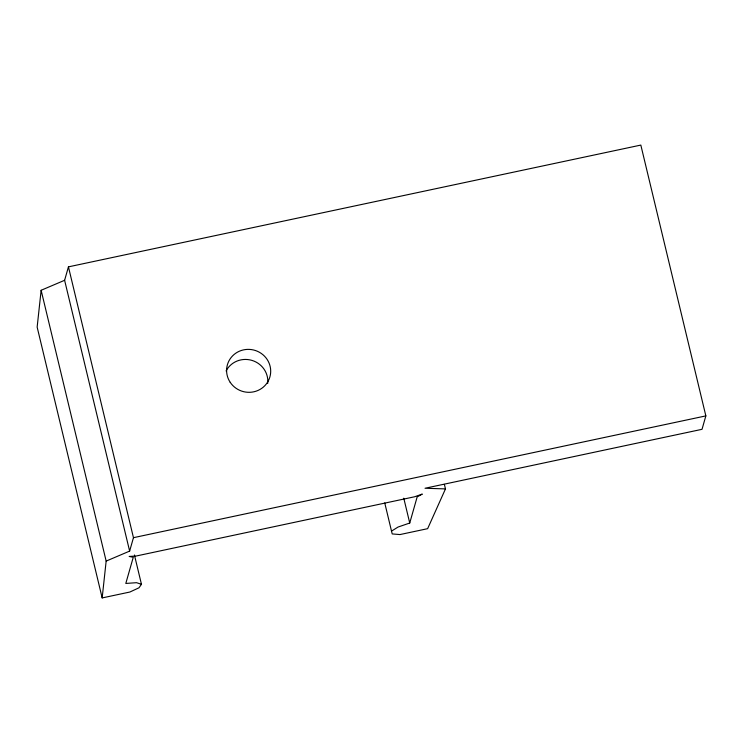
<?xml version="1.0" encoding="UTF-8"?>
<svg xmlns="http://www.w3.org/2000/svg" width="743" height="743" viewBox="0 0 743 743"><rect width="100%" height="100%" fill="white"/><g stroke="black" fill="none" stroke-linecap="round" stroke-linejoin="round"><path stroke-width="1.11" d="M444.388 484.39L445.475 488.903L425.033 488.253L702.024 429.315L705.85 415.894L640.828 145.08L68.44 266.858L64.613 280.287L41.134 290.281L37.15 327.106L102.172 597.92L129.867 592.032L138.969 587.806L141.467 584.323L134.427 554.984M102.172 597.92L106.156 561.095L41.134 290.281M106.156 561.095L129.635 551.102L133.461 537.681L68.44 266.858M445.475 488.903L427.643 528.672L399.938 534.57L392.22 533.929L391.515 531.124L398.053 527.047L409.737 523.026L417.185 496.853L422.303 494.086L414.613 496.77L136.229 556.005L129.171 556.461L133.266 557.269L125.808 583.441L136.554 582.688L141.467 584.323M133.461 537.681L705.85 415.894M403.774 498.2L409.737 523.026M384.744 502.909L391.515 531.124M64.613 280.287L129.635 551.102M226.076 370.961A22.104 21.426 15.9 0 1 251.923 360.383A22.104 21.426 15.9 0 1 267.721 383.388M230.219 382.348A22.104 21.426 15.9 0 0 268.353 380.806A22.104 21.426 15.9 0 0 247.373 349.386A22.104 21.426 15.9 0 0 230.219 382.348"/></g></svg>
